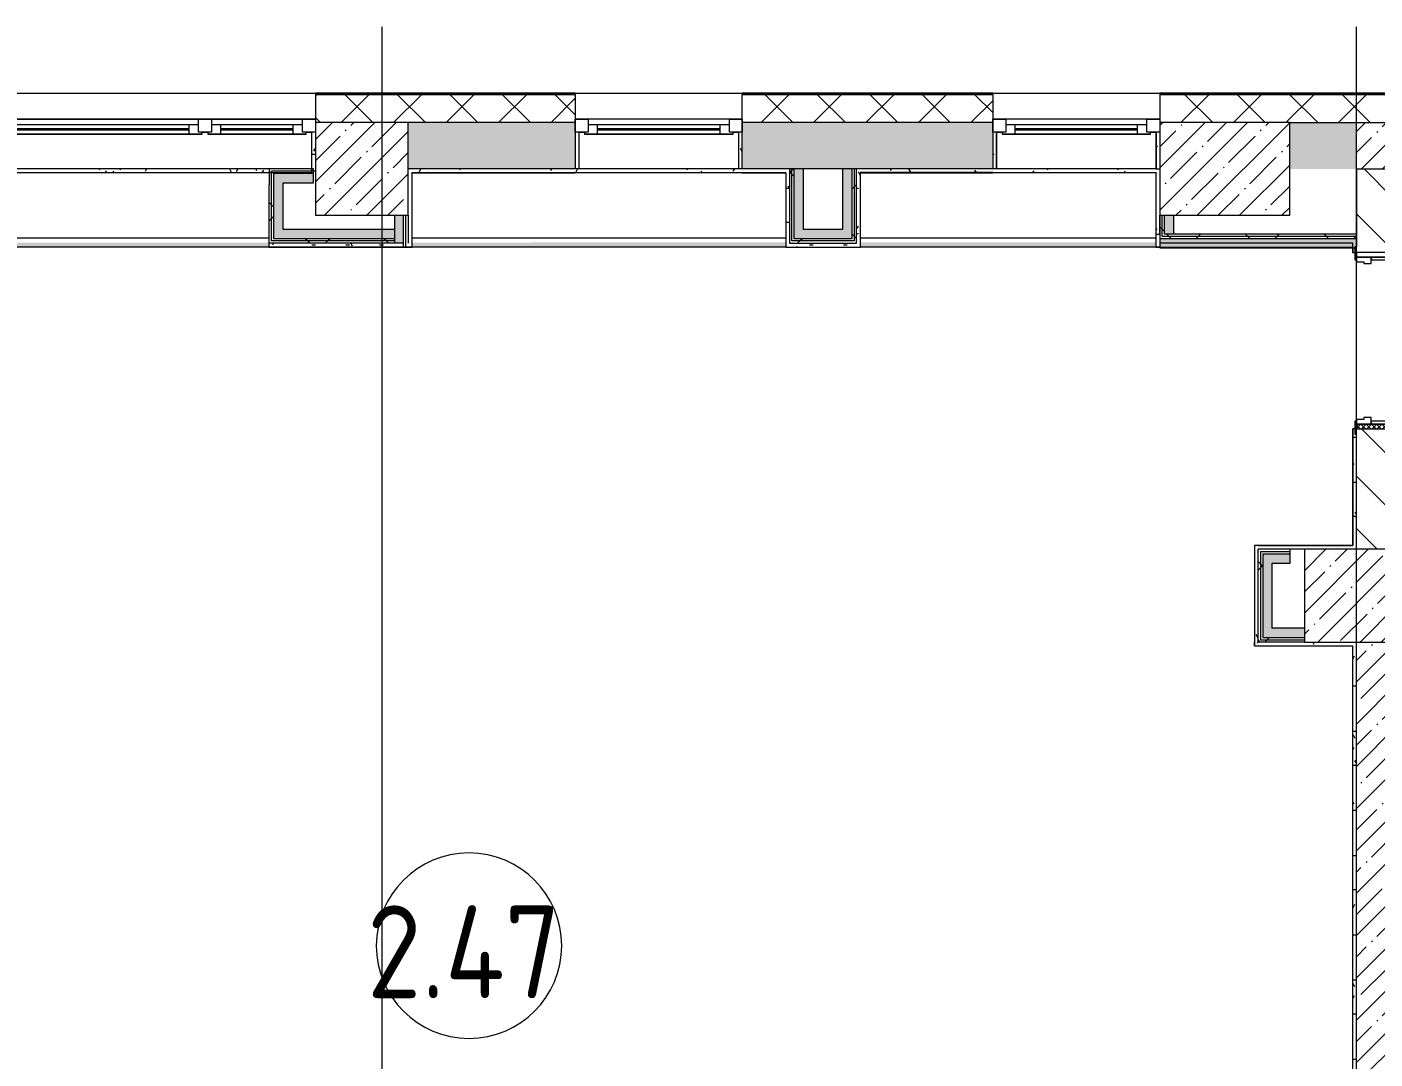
# Model space of a CAD drawing. Header units: millimetres. Extents: x -625 to 415037, y -3642 to 102118.
# Drawn here: x 262818 to 270082, y 90892 to 96454 of the extents above; entities that cross this region are included whole.
import ezdxf

# ---------------------------------------------------------------- set-up
doc = ezdxf.new("R2010")
doc.units = ezdxf.units.MM
doc.linetypes.add('Осевая', pattern=[6350, 1270, -952.5, 3175, -952.5])
for name, color, linetype, lineweight in [('A-AREA-IDEN', 7, 'Continuous', 9), ('A-DOOR-FRAM-2', 7, 'Continuous', 5), ('A-GLAZ', 7, 'Continuous', 9), ('A-GLAZ-1', 7, 'Continuous', 5), ('A-WALL', 7, 'Continuous', 5), ('I-WALL', 7, 'Continuous', 5), ('S-COLS', 7, 'Continuous', 9), ('S-COLS-1', 7, 'Continuous', 5), ('Оси', 7, 'Continuous', 9), ('Оси-2', 7, 'Осевая', 9)]:
    doc.layers.add(name, color=color, linetype=linetype, lineweight=lineweight)
doc.layers.add('A-AREA-PATT-2', color=7, linetype='Continuous', lineweight=5, true_color=0xcde0ef, transparency=1)
for name, color, linetype, lineweight, true_color in [('A-DOOR-1', 7, 'Continuous', 5, 0xc0c0c0), ('A-DOOR-FRAM-1', 7, 'Continuous', 5, 0xc0c0c0), ('A-WALL-1', 9, 'Continuous', 5, 0x808080), ('A-WALL-FNSH-1', 9, 'Continuous', 5, 0x808080)]:
    doc.layers.add(name, color=color, linetype=linetype, lineweight=lineweight, true_color=true_color)
doc.layers.get('A-DOOR-1').off()
doc.styles.add('GOST Common', font='', dxfattribs={"width": 0.9, "height": 500})
doc.styles.get('GOST Common').set_extended_font_data('GOST Common')
pattern_1 = [(45, (148772.12, 0), (-114.04925, 114.04925), []), (45, (148886.17, 0), (-114.04925, 114.04925), [201.612, -40.322, 6.706, -33.617])]
pattern_2 = [(0, (148772.123, 0), (243.84, 60.96), [20.117, -162.763, 20.117, -162.763, -975.36]), (0, (148772.123, 0), (243.84, 60.96), [-365.76, 20.117, -345.643, 20.117, -162.763, -426.72]), (0, (148772.123, 0), (243.84, 60.96), [-914.4, 20.117, -101.803, 20.117, -284.683]), (120, (148863.563, 30.48), (-174.71291, 180.691634), [20.117, -162.763, 20.117, -162.763, -975.36]), (120, (148863.563, 30.48), (-174.71291, 180.691634), [-365.76, 20.117, -345.643, 20.117, -162.763, -426.72]), (120, (148863.563, 30.48), (-174.71291, 180.691634), [-914.4, 20.117, -101.803, 20.117, -284.683]), (240, (148894.043, 152.4), (-69.12709, -241.651634), [20.117, -162.763, 20.117, -162.763, -975.36]), (240, (148894.043, 152.4), (-69.12709, -241.651634), [-365.76, 20.117, -345.643, 20.117, -162.763, -426.72]), (240, (148894.043, 152.4), (-69.12709, -241.651634), [-914.4, 20.117, -101.803, 20.117, -284.683])]
pattern_3 = [(45, (148772.12, 0), (-212.132, 212.132), []), (135, (148772.12, 0), (-212.132, -212.132), [])]

# ---------------------------------------------------------------- blocks, each defined once
blk = doc.blocks.new('120_Окно_СКБ_1Ст - 120_Окно_СКБ_1Ст 900х2500_h_ с форточкой-V355-Объем проектирования 2 этажа')
at = {"layer": 'A-GLAZ'}
for p, q in [((-450, -127), (-450, -57)), ((-450, -57), (-380, -57)), ((-380, -57), (-380, -127)), ((380, -127), (380, -57)), ((380, -57), (450, -57)), ((450, -57), (450, -127)), ((-380, -127), (-450, -127)), ((-380, -127), (-400, -127)), ((-400, -127), (-400, -137)), ((-400, -137), (400, -137)), ((400, -137), (-400, -137)), ((380, -87), (-380, -87)), ((-380, -87), (-380, -127)), ((-330, -137), (-330, -87)), ((330, -137), (330, -87)), ((380, -127), (380, -87)), ((450, -127), (380, -127)), ((400, -127), (380, -127)), ((400, -137), (400, -127))]:
    blk.add_line(p, q, dxfattribs=at)
at = {"layer": 'A-GLAZ-1'}
for p, q in [((450, -57), (-450, -57)), ((-430, -127), (-400, -127)), ((-330, -107), (330, -107)), ((330, -117), (-330, -117)), ((400, -127), (430, -127))]:
    blk.add_line(p, q, dxfattribs=at)
blk = doc.blocks.new('110_Дверь_СКБ_1Ст_Внутренняя1 - Д-8 950x2100h_охрана-V372-Объем проектирования 2 этажа')
at = {"layer": 'A-DOOR-FRAM-2'}
h = blk.add_hatch(dxfattribs=at)
h.set_pattern_fill('FP_34', color=256, style=0, pattern_type=2)
h.set_pattern_definition([(45, (-296.384, 164.685), (-14.1421, 14.1421), []), (135, (-296.384, 164.685), (-14.1421, -14.1421), [])])
h.paths.add_polyline_path([(-462.5, -100), (-437.5, -99.2), (-437.5, 100), (-462.5, 100)])
at = {"layer": 'A-DOOR-FRAM-1'}
for p, q in [((-422.5, 108), (-492.5, 108)), ((-492.5, 108), (-492.5, 100)), ((-492.5, 100), (-422.5, 100)), ((-437.5, 100), (-462.5, 100)), ((-462.5, 100), (-462.5, -100)), ((-412.5, 100), (-437.5, 100)), ((-437.5, 100), (-437.5, 20)), ((-437.5, -100), (-437.5, 100)), ((-422.5, 100), (-437.5, 100)), ((-437.5, 100), (-437.5, 99)), ((-437.5, 99), (-422.5, 99)), ((-422.5, 100), (-422.5, 108)), ((-422.5, 99), (-422.5, 100)), ((-412.5, 60), (-412.5, 100)), ((437.5, 100), (437.5, 60)), ((462.5, 100), (437.5, 100)), ((517.5, 108), (447.5, 108)), ((447.5, 108), (447.5, 100)), ((462.5, 100), (447.5, 100)), ((447.5, 100), (447.5, 99)), ((447.5, 100), (517.5, 100)), ((447.5, 99), (462.5, 99)), ((462.5, 20), (462.5, 100)), ((487.5, 100), (462.5, 100)), ((462.5, 100), (462.5, -100)), ((462.5, 99), (462.5, 100)), ((487.5, -100), (487.5, 100)), ((517.5, 100), (517.5, 108)), ((-437.5, 20), (-402.5, 20)), ((-422.5, 20), (-437.5, 20)), ((-437.5, 20), (-437.5, -100)), ((-422.5, -100), (-422.5, 20)), ((-402.5, 60), (-412.5, 60)), ((-402.5, 20), (-402.5, 60)), ((437.5, 60), (427.5, 60)), ((427.5, 60), (427.5, 20)), ((427.5, 20), (462.5, 20)), ((462.5, 20), (447.5, 20)), ((447.5, 20), (447.5, -100)), ((462.5, -100), (462.5, 20)), ((-422.5, -100), (-492.5, -100)), ((-492.5, -100), (-492.5, -108)), ((-492.5, -108), (-422.5, -108)), ((-462.5, -100), (-437.5, -100)), ((-437.5, -100), (-422.5, -100)), ((-422.5, -108), (-422.5, -100)), ((447.5, -100), (462.5, -100)), ((517.5, -100), (447.5, -100)), ((447.5, -100), (447.5, -108)), ((447.5, -108), (517.5, -108)), ((462.5, -100), (487.5, -100)), ((517.5, -108), (517.5, -100))]:
    blk.add_line(p, q, dxfattribs=at)
blk = doc.blocks.new('120_Окно_СКБ_2Ст_Фрамуга сверху - 120_Окно_СКБ_2Ст_2300х2500_h_ ДОО-23103760-Объем проектирования 2 этажа')
at = {"layer": 'A-GLAZ'}
for p, q in [((-1150, -127), (-1150, -57)), ((-1150, -57), (-1080, -57)), ((-1080, -57), (-1080, -127)), ((520, -127), (520, -57)), ((520, -57), (590, -57)), ((590, -57), (590, -127)), ((1080, -127), (1080, -57)), ((1080, -57), (1150, -57)), ((1150, -57), (1150, -127)), ((-1080, -127), (-1150, -127)), ((-1080, -127), (-1100, -127)), ((-1100, -127), (-1100, -137)), ((-1100, -137), (540, -137)), ((540, -137), (-1100, -137)), ((520, -87), (-1080, -87)), ((-1080, -87), (-1080, -127)), ((-1030, -137), (-1030, -87)), ((470, -137), (470, -87)), ((520, -127), (520, -87)), ((590, -127), (520, -127)), ((540, -127), (520, -127)), ((540, -137), (540, -127)), ((590, -127), (570, -127)), ((570, -127), (570, -137)), ((570, -137), (1100, -137)), ((1100, -137), (570, -137)), ((1080, -87), (590, -87)), ((590, -87), (590, -127)), ((640, -137), (640, -87)), ((1030, -137), (1030, -87)), ((1080, -127), (1080, -87)), ((1150, -127), (1080, -127)), ((1100, -127), (1080, -127)), ((1100, -137), (1100, -127))]:
    blk.add_line(p, q, dxfattribs=at)
at = {"layer": 'A-GLAZ-1'}
for p, q in [((1150, -57), (-1150, -57)), ((-1080, -57), (1080, -57)), ((-1130, -127), (-1100, -127)), ((-1030, -107), (470, -107)), ((470, -117), (-1030, -117)), ((540, -127), (570, -127)), ((540, -127), (570, -127)), ((640, -107), (1030, -107)), ((1030, -117), (640, -117)), ((1100, -127), (1130, -127))]:
    blk.add_line(p, q, dxfattribs=at)
blk = doc.blocks.new('BSC_Колонна _Прямоугольная - 700х500-23282984-Объем проектирования 2 этажа')
at = {"layer": 'S-COLS-1'}
h = blk.add_hatch(dxfattribs=at)
h.set_pattern_fill('FP_134', color=256, style=0, pattern_type=2)
h.set_pattern_definition([(45, (-120500, -21150), (-114.04925, 114.04925), []), (45, (-120385.95, -21150), (-114.04925, 114.04925), [201.613, -40.323, 6.706, -33.617])])
h.paths.add_polyline_path([(-349.8, -250), (350, -250), (350, 250), (-350, 250), (-350, -250)])
for p, q in [((350, 250), (-350, 250)), ((-350, 250), (-350, -250)), ((350, -250), (350, 250)), ((-350, -250), (350, -250))]:
    blk.add_line(p, q, dxfattribs=at)
blk = doc.blocks.new('BSC_Колонна _Прямоугольная - 500х500-23282985-Объем проектирования 2 этажа')
at = {"layer": 'S-COLS-1'}
h = blk.add_hatch(dxfattribs=at)
h.set_pattern_fill('FP_206', color=256, style=0, pattern_type=2)
h.set_pattern_definition([(45, (-115850.45, -21150), (-114.04925, 114.04925), []), (45, (-115736.4, -21150), (-114.04925, 114.04925), [201.613, -40.323, 6.706, -33.617])])
h.paths.add_polyline_path([(-100.9, -250), (250, -250), (250, 250), (-250, 250), (-250, -250)])
for p, q in [((250, 250), (-250, 250)), ((-250, 250), (-250, -250)), ((250, -250), (250, 250)), ((-250, -250), (250, -250))]:
    blk.add_line(p, q, dxfattribs=at)
blk = doc.blocks.new('BSC_Колонна _Прямоугольная - 500х500-V430-Объем проектирования 2 этажа')
at = {"layer": 'S-COLS-1'}
h = blk.add_hatch(dxfattribs=at)
h.set_pattern_fill('FP_170', color=256, style=0, pattern_type=2)
h.set_pattern_definition([(45, (-121180, -18850), (-114.04925, 114.04925), []), (45, (-121065.95, -18850), (-114.04925, 114.04925), [201.613, -40.323, 6.706, -33.617])])
h.paths.add_polyline_path([(250, -250), (250, 250), (-250, 250), (-250, -250), (230, -250)])
for p, q in [((250, 250), (-250, 250)), ((-250, 250), (-250, -250)), ((250, -250), (250, 250)), ((-250, -250), (250, -250))]:
    blk.add_line(p, q, dxfattribs=at)
blk = doc.blocks.new('Марка_Помещения - Номер-25198446-Объем проектирования 2 этажа')
at = {"layer": 'A-AREA-IDEN'}
for start, end in [(360, 180), (180, 360)]:
    blk.add_arc((0, 0), 2.5, start, end, dxfattribs=at)
blk = doc.blocks.new('2floor')
at = {"layer": 'A-AREA-PATT-2'}
h = blk.add_hatch(color=256, dxfattribs=at)
h.paths.add_polyline_path([(260908, 20728), (264122.1, 20729), (264122.1, 20753), (259843.1, 20752.3), (259843.1, 20728), (260546.7, 20728)])
h.paths.add_polyline_path([(268135.4, 20729), (268901.8, 20730), (268901.8, 20754), (267308.6, 20754), (267308.9, 20729), (267892.4, 20729)])
h.paths.add_polyline_path([(266880.3, 20729), (266907.1, 20730), (266907.1, 20754), (264893.1, 20753.1), (264893.1, 20729), (266689.9, 20729)])
at = {"layer": 'A-WALL'}
h = blk.add_hatch(dxfattribs=at)
h.set_pattern_fill('FP_24', color=256, style=0, pattern_type=2)
h.set_pattern_definition([(45, (148772.12, 0), (-141.42136, 141.42136), []), (135, (148772.12, 0), (-141.42136, -141.42136), [])])
h.paths.add_polyline_path([(259122.1, 21400), (260022.1, 21400), (260022.1, 21550), (258722.6, 21550), (258722.6, 21400)])
h.paths.add_polyline_path([(254322.3, 21400), (255622.6, 21400), (255622.6, 21550), (254322.3, 21550)])
h.paths.add_polyline_path([(257822.6, 21400), (257822.6, 21550), (256522.6, 21550), (256522.6, 21400), (257294.4, 21400)])
h.paths.add_polyline_path([(252022.3, 21400), (252022.3, 21550), (250822.1, 21550), (250822.1, 21400)])
h.paths.add_polyline_path([(249847.1, 21400), (249922.1, 21400), (249922.1, 21550), (245382.1, 21550), (245382.1, 21400), (249637.1, 21400)])
h.paths.add_polyline_path([(242082.1, 21400), (242082.1, 21550), (241832.1, 21550), (241832.1, 21400)])
h.paths.add_polyline_path([(266689.9, 21400), (268022.3, 21400), (268022.3, 21550), (266672.6, 21550), (266672.6, 21400)])
h.paths.add_polyline_path([(264521.7, 21400), (265772.6, 21400), (265772.6, 21550), (264372.6, 21550), (264372.6, 21400)])
h.paths.add_polyline_path([(260922.1, 21400), (262072.6, 21400), (262072.6, 21550), (260922.1, 21550)])
h.paths.add_polyline_path([(273602.1, 21400), (274002.1, 21400), (274002.1, 21550), (268922.3, 21550), (268922.3, 21400), (272471.8, 21400)])
at = {"layer": 'I-WALL'}
h = blk.add_hatch(dxfattribs=at)
h.set_pattern_fill('FP_1', color=256, style=0, pattern_type=2)
h.set_pattern_definition(pattern_1)
h.paths.add_polyline_path([(259122.1, 21150), (259122.1, 21400), (258722.6, 21400), (258722.6, 21150), (259117.2, 21150)])
h.paths.add_polyline_path([(257294.4, 21150), (257822.6, 21150), (257822.6, 21400), (256522.6, 21400), (256522.6, 21150), (257242.1, 21150)])
h.paths.add_polyline_path([(249344.3, 21150), (249352.1, 21150), (249352.1, 21400), (249332.1, 21400), (249332.1, 21150)])
h.paths.add_polyline_path([(269982.1, 21150), (269982.1, 21400), (269622.1, 21400), (269622.1, 21150)])
h.paths.add_polyline_path([(249572.1, 21150), (249922.1, 21150), (249922.1, 21400), (249572.1, 21400), (249572.1, 21391.7)])
h.paths.add_polyline_path([(268022.3, 21150), (268022.3, 21400), (266672.6, 21400), (266672.6, 21150), (267412.6, 21150)])
h.paths.add_polyline_path([(265772.6, 21150), (265772.6, 21400), (264872.6, 21400), (264872.6, 21150), (265244.4, 21150)])
h.paths.add_polyline_path([(252022.3, 21150), (252022.3, 21400), (250822.1, 21400), (250822.1, 21150)])
h.paths.add_polyline_path([(260922.1, 21150), (262072.6, 21150), (262072.6, 21400), (260922.1, 21400)])
h.paths.add_polyline_path([(254822.1, 21150), (255622.6, 21150), (255622.6, 21400), (254822.1, 21400)])
h.paths.add_polyline_path([(259822.1, 21150), (260022.1, 21150), (260022.1, 21400), (259822.1, 21400), (259822.1, 21275)])
h = blk.add_hatch(dxfattribs=at)
h.set_pattern_fill('FP_1', color=256, style=0, pattern_type=2)
h.set_pattern_definition(pattern_1)
h.paths.add_polyline_path([(273602.1, 21150), (273602.1, 21400), (269982.1, 21400), (269982.1, 21150), (273582.1, 21150)])
h = blk.add_hatch(dxfattribs=at)
h.set_pattern_fill('FP_191', color=256, style=0, pattern_type=2)
h.set_pattern_definition(pattern_2)
h.paths.add_polyline_path([(264362.6, 21140), (264372.6, 21140), (264372.6, 21348), (264352.6, 21348), (264352.6, 21150), (264362.6, 21145)])
h = blk.add_hatch(dxfattribs=at)
h.set_pattern_fill('FP_191', color=256, style=0, pattern_type=2)
h.set_pattern_definition(pattern_2)
h.paths.add_polyline_path([(265772.6, 21150), (265792.6, 21150), (265792.6, 21348), (265772.6, 21348), (265772.6, 21338)])
h = blk.add_hatch(dxfattribs=at)
h.set_pattern_fill('FP_191', color=256, style=0, pattern_type=2)
h.set_pattern_definition(pattern_2)
h.paths.add_polyline_path([(266672.6, 21150), (266672.6, 21348), (266652.6, 21348), (266652.6, 21150)])
h = blk.add_hatch(dxfattribs=at)
h.set_pattern_fill('FP_191', color=256, style=0, pattern_type=2)
h.set_pattern_definition(pattern_2)
h.paths.add_polyline_path([(268022.3, 21150), (268042.3, 21150), (268042.3, 21348), (268022.3, 21348), (268022.3, 21338)])
h = blk.add_hatch(dxfattribs=at)
h.set_pattern_fill('FP_191', color=256, style=0, pattern_type=2)
h.set_pattern_definition(pattern_2)
h.paths.add_polyline_path([(268922.1, 21150), (268922.1, 21348), (268902.3, 21348), (268902.3, 21150)])
h = blk.add_hatch(dxfattribs=at)
h.set_pattern_fill('FP_191', color=256, style=0, pattern_type=2)
h.set_pattern_definition(pattern_2)
h.paths.add_polyline_path([(264260.6, 21130), (264352.6, 21130), (264352.6, 21140), (264197.6, 21150), (259822.1, 21150), (259845.6, 21130), (264160.3, 21130)])
h.paths.add_polyline_path([(259822.1, 21130), (259842.1, 21130), (259822.1, 21150)])
h = blk.add_hatch(dxfattribs=at)
h.set_pattern_fill('FP_192', color=256, style=0, pattern_type=2)
h.set_pattern_definition(pattern_3)
h.paths.add_polyline_path([(264362.6, 21137.5), (264362.6, 21145), (264352.6, 21150), (264197.6, 21150), (264352.6, 21140), (264352.6, 21137.5)])
h = blk.add_hatch(dxfattribs=at)
h.set_pattern_fill('FP_191', color=256, style=0, pattern_type=2)
h.set_pattern_definition(pattern_2)
h.paths.add_polyline_path([(266582.1, 21130), (266927.6, 21130), (266927.6, 21150), (264872.6, 21150), (264893.6, 21130), (266444.9, 21130)])
h.paths.add_polyline_path([(264892.6, 21130), (264872.6, 21150), (264872.6, 21130)])
h = blk.add_hatch(dxfattribs=at)
h.set_pattern_fill('FP_192', color=256, style=0, pattern_type=2)
h.set_pattern_definition(pattern_3)
h.paths.add_polyline_path([(266927.6, 20749), (266940.1, 20749), (266940.1, 21150), (266927.6, 21150), (266927.6, 20779)])
h = blk.add_hatch(dxfattribs=at)
h.set_pattern_fill('FP_192', color=256, style=0, pattern_type=2)
h.set_pattern_definition(pattern_3)
h.paths.add_polyline_path([(266952.6, 20761.5), (266951.7, 21150), (266940.1, 21150), (266940.1, 20761.5)])
for points in [[(267002.6, 20774), (267002.6, 21150), (266952.6, 21149.4), (266952.6, 20774)], [(267262.6, 20824), (267262.6, 21150), (267212.6, 21150), (267213.8, 20824)], [(264197.6, 20774), (264197.6, 21125), (264147.6, 21125), (264147.6, 20774), (264160.3, 20774)], [(264362.6, 21075), (264362.6, 21125), (264197.6, 21125), (264197.6, 21075)], [(264797.6, 20749), (264847.6, 20750.5), (264847.6, 20900), (264797.6, 20900), (264797.6, 20779)], [(268997.1, 20799), (268997.1, 20900), (268947.1, 20900), (268947.1, 20799)], [(264797.6, 20774), (264797.6, 20824), (264197.6, 20824), (264197.6, 20774), (264521.7, 20774)], [(267262.6, 20774), (267262.6, 20824), (267002.6, 20824), (267002.6, 20774), (267250.3, 20774)], [(269824.5, 20724), (269974.1, 20725), (269974.1, 20730), (269982.1, 20730), (269982.1, 20774), (268922.1, 20774), (268922.3, 20724), (269780.1, 20724)], [(269477.7, 19025), (269624.1, 19025), (269624.1, 19075), (269477.7, 19075), (269477.7, 19054.4)], [(269477.7, 18625), (269527.7, 18625), (269527.7, 19025), (269477.7, 19025)], [(269527.7, 18625), (269702.1, 18625), (269702.1, 18675), (269527.7, 18675)]]:
    blk.add_hatch(color=256, dxfattribs=at).paths.add_polyline_path(points)
h = blk.add_hatch(dxfattribs=at)
h.set_pattern_fill('FP_192', color=256, style=0, pattern_type=2)
h.set_pattern_definition(pattern_3)
h.paths.add_polyline_path([(267263.7, 20774), (267275.1, 20774.6), (267275.1, 21150), (267262.6, 21150), (267262.6, 20774)])
h = blk.add_hatch(dxfattribs=at)
h.set_pattern_fill('FP_192', color=256, style=0, pattern_type=2)
h.set_pattern_definition(pattern_3)
h.paths.add_polyline_path([(267275.1, 20761.5), (267287.6, 20761.5), (267287.6, 21150), (267275.1, 21150), (267275.1, 20762.6)])
h = blk.add_hatch(dxfattribs=at)
h.set_pattern_fill('FP_191', color=256, style=0, pattern_type=2)
h.set_pattern_definition(pattern_2)
h.paths.add_polyline_path([(268690.1, 21130), (268902.3, 21130), (268902.3, 21150), (267287.6, 21150), (267287.6, 21130), (268627.1, 21130)])
h = blk.add_hatch(dxfattribs=at)
h.set_pattern_fill('FP_191', color=256, style=0, pattern_type=2)
h.set_pattern_definition(pattern_2)
h.paths.add_polyline_path([(268922.3, 20799), (268922.1, 21150), (268902.3, 21150), (268902.3, 20799), (268922.1, 20799)])
h = blk.add_hatch(dxfattribs=at)
h.set_pattern_fill('FP_23', color=256, style=0, pattern_type=2)
h.set_pattern_definition([(135, (148772.12, 0), (-141.42136, -141.42136), [])])
h.paths.add_polyline_path([(270182.1, 19100), (270182.1, 19750), (269982.1, 19750), (269982.1, 19100)])
h.paths.add_polyline_path([(269982.1, 20700), (270182.1, 20700), (270182.1, 21150), (269982.1, 21150), (269982.1, 20723)])
h = blk.add_hatch(dxfattribs=at)
h.set_pattern_fill('FP_192', color=256, style=0, pattern_type=2)
h.set_pattern_definition(pattern_3)
h.paths.add_polyline_path([(264122.6, 20749), (264135.1, 20749), (264135.1, 21130), (264122.6, 21130), (264122.6, 20753)])
h = blk.add_hatch(dxfattribs=at)
h.set_pattern_fill('FP_192', color=256, style=0, pattern_type=2)
h.set_pattern_definition(pattern_3)
h.paths.add_polyline_path([(264147.6, 20761.5), (264147.6, 21130), (264135.1, 21130), (264135.1, 20761.5)])
h = blk.add_hatch(dxfattribs=at)
h.set_pattern_fill('FP_192', color=256, style=0, pattern_type=2)
h.set_pattern_definition(pattern_3)
h.paths.add_polyline_path([(264362.6, 21125), (264362.6, 21137.5), (264352.6, 21136.7), (264352.6, 21130), (264147.6, 21130), (264147.6, 21125), (264352.6, 21125)])
h = blk.add_hatch(dxfattribs=at)
h.set_pattern_fill('FP_191', color=256, style=0, pattern_type=2)
h.set_pattern_definition(pattern_2)
h.paths.add_polyline_path([(264872.6, 20729), (264892.6, 20730), (264892.6, 21130), (264872.6, 21130), (264872.6, 20730)])
h = blk.add_hatch(dxfattribs=at)
h.set_pattern_fill('FP_191', color=256, style=0, pattern_type=2)
h.set_pattern_definition(pattern_2)
h.paths.add_polyline_path([(266927.6, 20729), (266927.6, 21130), (266907.6, 21130), (266908.8, 20729)])
h = blk.add_hatch(dxfattribs=at)
h.set_pattern_fill('FP_191', color=256, style=0, pattern_type=2)
h.set_pattern_definition(pattern_2)
h.paths.add_polyline_path([(267307.6, 20749), (267307.6, 21130), (267287.6, 21130), (267288.7, 20749)])
h = blk.add_hatch(dxfattribs=at)
h.set_pattern_fill('FP_192', color=256, style=0, pattern_type=2)
h.set_pattern_definition(pattern_3)
h.paths.add_polyline_path([(268922.1, 20786.5), (268934.6, 20786.5), (268934.5, 20900), (268922.3, 20900), (268922.1, 20799)])
h = blk.add_hatch(dxfattribs=at)
h.set_pattern_fill('FP_192', color=256, style=0, pattern_type=2)
h.set_pattern_definition(pattern_3)
h.paths.add_polyline_path([(268947.1, 20799), (268947.1, 20900), (268934.6, 20900), (268934.6, 20799)])
h = blk.add_hatch(dxfattribs=at)
h.set_pattern_fill('FP_192', color=256, style=0, pattern_type=2)
h.set_pattern_definition(pattern_3)
h.paths.add_polyline_path([(269701.2, 20774), (269982.1, 20774), (269982.1, 20786.5), (268922.1, 20786.5), (268922.3, 20774), (269580.8, 20774)])
h = blk.add_hatch(dxfattribs=at)
h.set_pattern_fill('FP_192', color=256, style=0, pattern_type=2)
h.set_pattern_definition(pattern_3)
h.paths.add_polyline_path([(269670.3, 20786.5), (269982.1, 20786.5), (269982.1, 20799), (268934.6, 20799), (268934.6, 20786.5), (269580.8, 20786.5)])
h = blk.add_hatch(dxfattribs=at)
h.set_pattern_fill('FP_191', color=256, style=0, pattern_type=2)
h.set_pattern_definition(pattern_2)
h.paths.add_polyline_path([(264123.3, 20729), (264847.6, 20730), (264847.6, 20749), (264122.6, 20749), (264122.6, 20729)])
h = blk.add_hatch(dxfattribs=at)
h.set_pattern_fill('FP_192', color=256, style=0, pattern_type=2)
h.set_pattern_definition(pattern_3)
h.paths.add_polyline_path([(264197.6, 20749), (264797.6, 20749), (264797.6, 20761.5), (264135.1, 20761.5), (264135.1, 20749), (264160.3, 20749)])
h = blk.add_hatch(dxfattribs=at)
h.set_pattern_fill('FP_192', color=256, style=0, pattern_type=2)
h.set_pattern_definition(pattern_3)
h.paths.add_polyline_path([(264148, 20761.5), (264797.6, 20761.5), (264797.6, 20774), (264147.6, 20774), (264147.6, 20761.5)])
h = blk.add_hatch(dxfattribs=at)
h.set_pattern_fill('FP_191', color=256, style=0, pattern_type=2)
h.set_pattern_definition(pattern_2)
h.paths.add_polyline_path([(267307.6, 20729), (267307.6, 20749), (266927.6, 20749), (266927.6, 20729), (267303.8, 20729)])
h = blk.add_hatch(dxfattribs=at)
h.set_pattern_fill('FP_192', color=256, style=0, pattern_type=2)
h.set_pattern_definition(pattern_3)
h.paths.add_polyline_path([(267282.9, 20749), (267287.6, 20750), (267287.6, 20761.5), (266940.1, 20761.5), (266940.1, 20749), (267262.6, 20749)])
h = blk.add_hatch(dxfattribs=at)
h.set_pattern_fill('FP_192', color=256, style=0, pattern_type=2)
h.set_pattern_definition(pattern_3)
h.paths.add_polyline_path([(267002.6, 20761.5), (267275.1, 20762.6), (267275.1, 20774), (266952.6, 20774), (266952.6, 20761.5)])
h = blk.add_hatch(dxfattribs=at)
h.set_pattern_fill('FP_191', color=256, style=0, pattern_type=2)
h.set_pattern_definition(pattern_2)
h.paths.add_polyline_path([(269962.1, 19120), (269982.1, 19120), (269982.1, 19720), (269974.1, 19720), (269974.1, 19750), (269962.1, 19750), (269962.1, 19122)])
h.paths.add_polyline_path([(269974.1, 20700), (269974.1, 20724), (269962.1, 20724), (269962.1, 20700), (269974, 20700)])
h = blk.add_hatch(dxfattribs=at)
h.set_pattern_fill('FP_191', color=256, style=0, pattern_type=2)
h.set_pattern_definition(pattern_2)
h.paths.add_polyline_path([(269432.7, 18600), (269452.7, 18600), (269452.7, 19120), (269431.7, 19118.7), (269432.7, 18600.8)])
h = blk.add_hatch(dxfattribs=at)
h.set_pattern_fill('FP_191', color=256, style=0, pattern_type=2)
h.set_pattern_definition(pattern_2)
h.paths.add_polyline_path([(269580.8, 19100), (269982.1, 19100), (269961.1, 19120), (269452.7, 19120), (269452.7, 19100)])
h.paths.add_polyline_path([(269982.1, 19100), (269981.7, 19120), (269962.1, 19120)])
h = blk.add_hatch(dxfattribs=at)
h.set_pattern_fill('FP_192', color=256, style=0, pattern_type=2)
h.set_pattern_definition(pattern_3)
h.paths.add_polyline_path([(269452.7, 18600), (269465.2, 18600), (269465.2, 19087.5), (269452.7, 19087.5), (269452.7, 18675)])
h = blk.add_hatch(dxfattribs=at)
h.set_pattern_fill('FP_192', color=256, style=0, pattern_type=2)
h.set_pattern_definition(pattern_3)
h.paths.add_polyline_path([(269465.2, 18612.5), (269477.7, 18612.5), (269477.7, 19075), (269465.2, 19073.9), (269465.2, 18675)])
h = blk.add_hatch(dxfattribs=at)
h.set_pattern_fill('FP_191', color=256, style=0, pattern_type=2)
h.set_pattern_definition(pattern_2)
h.paths.add_polyline_path([(269621.6, 18580), (269962.1, 18580), (269962.1, 18600), (269432.7, 18600), (269433.9, 18580), (269580.8, 18580)])
h = blk.add_hatch(dxfattribs=at)
h.set_pattern_fill('FP_192', color=256, style=0, pattern_type=2)
h.set_pattern_definition(pattern_3)
h.paths.add_polyline_path([(269643.1, 18600), (269702.1, 18600), (269702.1, 18612.5), (269465.2, 18612.5), (269465.2, 18600), (269580.8, 18600)])
h = blk.add_hatch(dxfattribs=at)
h.set_pattern_fill('FP_192', color=256, style=0, pattern_type=2)
h.set_pattern_definition(pattern_3)
h.paths.add_polyline_path([(269527.7, 18612.5), (269702.1, 18612.5), (269702.1, 18625), (269477.7, 18625), (269477.7, 18612.5)])
h = blk.add_hatch(dxfattribs=at)
h.set_pattern_fill('FP_191', color=256, style=0, pattern_type=2)
h.set_pattern_definition(pattern_2)
h.paths.add_polyline_path([(269982.1, 13920), (269982.1, 18600), (269962.1, 18579), (269962.1, 13920)])
h.paths.add_polyline_path([(269962.1, 18580), (269982.1, 18600), (269962.1, 18600)])
h = blk.add_hatch(dxfattribs=at)
h.set_pattern_fill('FP_1', color=256, style=0, pattern_type=2)
h.set_pattern_definition(pattern_1)
h.paths.add_polyline_path([(269982.1, 10600), (270202.1, 10600), (270202.1, 10825), (269982.1, 10825), (269982.1, 10770)])
h.paths.add_polyline_path([(270085.9, 12225), (270202.1, 12225), (270202.1, 13400), (269982.1, 13400), (269982.1, 12225)])
h.paths.add_polyline_path([(270182.1, 13900), (270202.1, 13900), (270202.1, 18600), (269982.1, 18600), (269982.1, 13900), (270143.9, 13900)])
at = {"layer": 'A-WALL'}
for p, q in [((262072.6, 21558), (264372.6, 21558)), ((265772.6, 21553), (264372.6, 21553)), ((265772.6, 21550), (264372.6, 21550)), ((265772.6, 21558), (266672.6, 21558)), ((268022.3, 21553), (266672.6, 21553)), ((268022.3, 21550), (266672.6, 21550)), ((268022.3, 21558), (268922.3, 21558)), ((274005.1, 21553), (268922.3, 21553)), ((274002.1, 21550), (268922.3, 21550)), ((265772.6, 21400), (264872.6, 21400)), ((268022.3, 21400), (266672.6, 21400)), ((266940.1, 20761.5), (266940.1, 21150)), ((266952.6, 20774), (266952.6, 21150)), ((267262.6, 21150), (267262.6, 20774)), ((267275.1, 21150), (267275.1, 20761.5)), ((264135.1, 20761.5), (264135.1, 21137.5)), ((264362.6, 21137.5), (264135.1, 21137.5)), ((264147.6, 20774), (264147.6, 21125)), ((264362.6, 21125), (264147.6, 21125)), ((264892.6, 20729), (264892.6, 21130)), ((264847.6, 20729), (264847.6, 20900)), ((264860.1, 20729), (264860.1, 20900)), ((268934.6, 20786.5), (268934.6, 20900)), ((268947.1, 20799), (268947.1, 20900)), ((269982.1, 20786.5), (268934.6, 20786.5)), ((264797.6, 20761.5), (264135.1, 20761.5)), ((264797.6, 20774), (264147.6, 20774)), ((267275.1, 20761.5), (266940.1, 20761.5)), ((267262.6, 20774), (266952.6, 20774)), ((269982.1, 20774), (268922.1, 20774)), ((268922.3, 20729), (269962.1, 20729)), ((269982.1, 19100), (269982.1, 19720)), ((269452.7, 19120), (269452.7, 19121)), ((269452.7, 19120), (269962.1, 19120)), ((269431.7, 19094), (269432.7, 19094)), ((269465.2, 19087.5), (269465.2, 18612.5)), ((269465.2, 19087.5), (269624.1, 19087.5)), ((269477.7, 19075), (269477.7, 18625)), ((269477.7, 19075), (269624.1, 19075)), ((269432.7, 18600), (269432.7, 18600)), ((269465.2, 18612.5), (269702.1, 18612.5)), ((269477.7, 18625), (269702.1, 18625)), ((269982.1, 13900), (269982.1, 18600)), ((269962.1, 13920), (269962.1, 18580))]:
    blk.add_line(p, q, dxfattribs=at)
at = {"layer": 'A-WALL-1'}
for p, q in [((264372.6, 21550), (264372.6, 21400)), ((265772.6, 21550), (265772.6, 21150)), ((266672.6, 21150), (266672.6, 21550)), ((268022.3, 21550), (268022.3, 21150)), ((268922.3, 21550), (268922.3, 21400)), ((269622.1, 21400), (273852.1, 21400)), ((264372.6, 21348), (264352.6, 21348)), ((265792.6, 21348), (265772.6, 21348)), ((265792.6, 21150), (265792.6, 21348)), ((266672.6, 21348), (266652.6, 21348)), ((266652.6, 21348), (266652.6, 21150)), ((268042.3, 21348), (268022.3, 21348)), ((268042.3, 21150), (268042.3, 21348)), ((268922.1, 21348), (268902.3, 21348)), ((268902.3, 21348), (268902.3, 21150)), ((264135.1, 21150), (260022.1, 21150)), ((264122.6, 21150), (264122.6, 21063.5)), ((264352.6, 21150), (264197.6, 21150)), ((264362.6, 21150), (264352.6, 21150)), ((264352.6, 21130), (264352.6, 21140)), ((264352.6, 21140), (264372.6, 21140)), ((264362.6, 21075), (264362.6, 21150)), ((268902.3, 21150), (264872.6, 21150)), ((266927.6, 21150), (266927.6, 20749)), ((267002.6, 20824), (267002.6, 21150)), ((267212.6, 21150), (267212.6, 20824)), ((267287.6, 20749), (267287.6, 21150)), ((268902.3, 21150), (268922.1, 21150)), ((269982.1, 21150), (270428.1, 21150)), ((269982.1, 21150), (269982.1, 20730)), ((259842.1, 21130), (264352.6, 21130)), ((264197.6, 20824), (264197.6, 21075)), ((264197.6, 21075), (264362.6, 21075)), ((264892.6, 21130), (266907.6, 21130)), ((266907.6, 21105.5), (266907.6, 20729)), ((268022.3, 21130), (268902.3, 21130)), ((268902.3, 21130), (268902.3, 21129)), ((264797.6, 20900), (264797.6, 20749)), ((264872.6, 20900), (264872.6, 20749)), ((268922.1, 20900), (268922.1, 20724)), ((268922.3, 20799), (268922.3, 20900)), ((268997.1, 20799), (268997.1, 20900)), ((264797.6, 20824), (264197.6, 20824)), ((267212.6, 20824), (267002.6, 20824)), ((268902.3, 20799), (268922.3, 20799)), ((269982.1, 20799), (268947.1, 20799)), ((269982.1, 20730), (269982.1, 20799)), ((264847.6, 20749), (264122.6, 20749)), ((264892.6, 20729), (264892.6, 20729)), ((266907.6, 20729), (267307.6, 20729)), ((266927.6, 20749), (267287.6, 20749)), ((267307.6, 20729), (267307.6, 20730)), ((268922.1, 20724), (269974.1, 20724)), ((269962.1, 20749), (268922.3, 20749)), ((268922.3, 20749), (268922.3, 20729)), ((269962.1, 20729), (269962.1, 20749)), ((269962.1, 20724), (269962.1, 20700)), ((269962.1, 20700), (269974.1, 20700)), ((269974.1, 19750), (269962.1, 19750)), ((269962.1, 19750), (269962.1, 19120)), ((269452.7, 19121), (269431.7, 19121)), ((269431.7, 19121), (269431.7, 19100)), ((269452.7, 18600), (269452.7, 19100)), ((269702.1, 19100), (269452.7, 19100)), ((269624.1, 19025), (269624.1, 19100)), ((269527.7, 18675), (269527.7, 19025)), ((269527.7, 19025), (269624.1, 19025)), ((269702.1, 18675), (269527.7, 18675)), ((269702.1, 18600), (269452.7, 18600)), ((269432.7, 18580), (269962.1, 18580))]:
    blk.add_line(p, q, dxfattribs=at)
at = {"layer": 'A-WALL-FNSH-1'}
for p, q in [((265772.6, 21558), (264372.6, 21558)), ((264372.6, 21558), (264372.6, 21550)), ((265772.6, 21550), (265772.6, 21558)), ((268022.3, 21558), (266672.6, 21558)), ((266672.6, 21558), (266672.6, 21550)), ((268022.3, 21550), (268022.3, 21558)), ((274010.1, 21558), (268922.3, 21558)), ((268922.3, 21558), (268922.3, 21550)), ((264352.6, 21348), (264351.6, 21348)), ((264351.6, 21348), (264351.6, 21140)), ((264352.6, 21140), (264352.6, 21348)), ((265793.6, 21348), (265792.6, 21348)), ((265793.6, 21150), (265793.6, 21348)), ((266652.6, 21348), (266651.6, 21348)), ((266651.6, 21348), (266651.6, 21150)), ((268043.3, 21348), (268042.3, 21348)), ((268043.3, 21150), (268043.3, 21348)), ((268902.3, 21348), (268901.3, 21348)), ((268901.3, 21348), (268901.3, 21150)), ((264351.6, 21140), (264352.6, 21140)), ((268901.3, 21150), (268902.3, 21150)), ((264893.6, 20728), (264893.6, 21129)), ((264893.6, 21129), (265772.6, 21129)), ((265772.6, 21129), (265772.6, 21130)), ((266672.6, 21130), (266672.6, 21129)), ((266672.6, 21129), (266906.6, 21129)), ((266906.6, 21129), (266906.6, 20728)), ((268022.3, 21130), (267307.6, 21130)), ((267308.6, 21129), (268022.3, 21129)), ((267308.6, 20728), (267308.6, 21129)), ((268022.3, 21129), (268022.3, 21130)), ((268901.3, 21129), (268901.3, 20728)), ((268902.3, 20779), (268902.3, 21129)), ((264121.6, 21063.5), (264121.6, 20728)), ((264122.6, 21063.5), (264121.6, 21063.5)), ((264122.6, 20729), (264122.6, 21063.5)), ((264121.6, 20728), (264893.6, 20728)), ((264892.6, 20729), (264122.6, 20729)), ((266906.6, 20728), (267308.6, 20728)), ((268901.3, 20728), (269962.1, 20728)), ((268922.3, 20729), (268902.3, 20729)), ((269961.1, 20724), (269961.1, 20700)), ((269962.1, 20728), (269962.1, 20729)), ((269961.1, 20700), (269962.1, 20700)), ((269961.1, 19750), (269961.1, 19121)), ((269962.1, 19750), (269961.1, 19750)), ((269961.1, 19121), (269452.7, 19121)), ((269431.7, 19100), (269431.7, 18579)), ((269432.7, 18580), (269432.7, 18600)), ((269431.7, 18579), (269961.1, 18579)), ((269961.1, 18579), (269961.1, 13921))]:
    blk.add_line(p, q, dxfattribs=at)
at = {"layer": 'I-WALL'}
for p, q in [((264197.6, 21150), (264135.1, 21150)), ((264122.6, 21129), (262072.6, 21129)), ((266672.6, 21129), (265772.6, 21129)), ((268902.3, 21129), (268022.3, 21129)), ((259843.1, 20778), (264122.6, 20778)), ((264892.6, 20779), (266907.6, 20779)), ((267308.6, 20779), (268902.3, 20779)), ((268902.3, 20729), (268902.3, 20779)), ((264122.6, 20728), (259843.1, 20728)), ((266907.6, 20729), (264892.6, 20729)), ((268902.3, 20729), (267308.6, 20729))]:
    blk.add_line(p, q, dxfattribs=at)
at = {"layer": 'Оси'}
for p, q in [((264732.1, 16915.1), (264732.1, 21915.1)), ((269982.1, 16915.1), (269982.1, 21915.1))]:
    blk.add_line(p, q, dxfattribs=at)
at = {"layer": 'Оси-2'}
for p, q in [((264732.1, 3093.7), (264732.1, 16915.1)), ((269982.1, 3093.7), (269982.1, 16915.1))]:
    blk.add_line(p, q, dxfattribs=at)
at = {"layer": 'A-AREA-IDEN', "xscale": 199.9999999999999, "yscale": 199.9999999999999, "zscale": 199.9999999999999}
blk.add_blockref('Марка_Помещения - Номер-25198446-Объем проектирования 2 этажа', (265199.8, 16963.5), dxfattribs=at)
at = {"layer": 'A-DOOR-1', "rotation": 89.99999999999991}
blk.add_blockref('110_Дверь_СКБ_1Ст_Внутренняя1 - Д-8 950x2100h_охрана-V372-Объем проектирования 2 этажа', (270082.1, 20212.5), dxfattribs=at)
at = {"layer": 'A-GLAZ', "color": 3}
for name, p in [('120_Окно_СКБ_2Ст_Фрамуга сверху - 120_Окно_СКБ_2Ст_2300х2500_h_ ДОО-23103760-Объем проектирования 2 этажа', (263222.6, 21475)), ('120_Окно_СКБ_1Ст - 120_Окно_СКБ_1Ст 900х2500_h_ с форточкой-V355-Объем проектирования 2 этажа', (266222.6, 21475)), ('120_Окно_СКБ_1Ст - 120_Окно_СКБ_1Ст 900х2500_h_ с форточкой-V355-Объем проектирования 2 этажа', (268472.3, 21475))]:
    blk.add_blockref(name, p, dxfattribs=at)
at = {"layer": 'S-COLS'}
for name, p in [('BSC_Колонна _Прямоугольная - 500х500-23282985-Объем проектирования 2 этажа', (264622.6, 21150)), ('BSC_Колонна _Прямоугольная - 700х500-23282984-Объем проектирования 2 этажа', (269272.1, 21150)), ('BSC_Колонна _Прямоугольная - 500х500-V430-Объем проектирования 2 этажа', (269952.1, 18850))]:
    blk.add_blockref(name, p, dxfattribs=at)
at = {"layer": 'A-AREA-IDEN', "insert": (264650.4, 17180.6), "char_height": 500, "width": 1370.886, "attachment_point": 1, "style": 'GOST Common'}
blk.add_mtext('2.47', dxfattribs=at)

msp = doc.modelspace()

# ---------------------------------------------------------------- block references
msp.add_blockref('2floor', (0, 74539.4))

doc.saveas('drawing.dxf')
